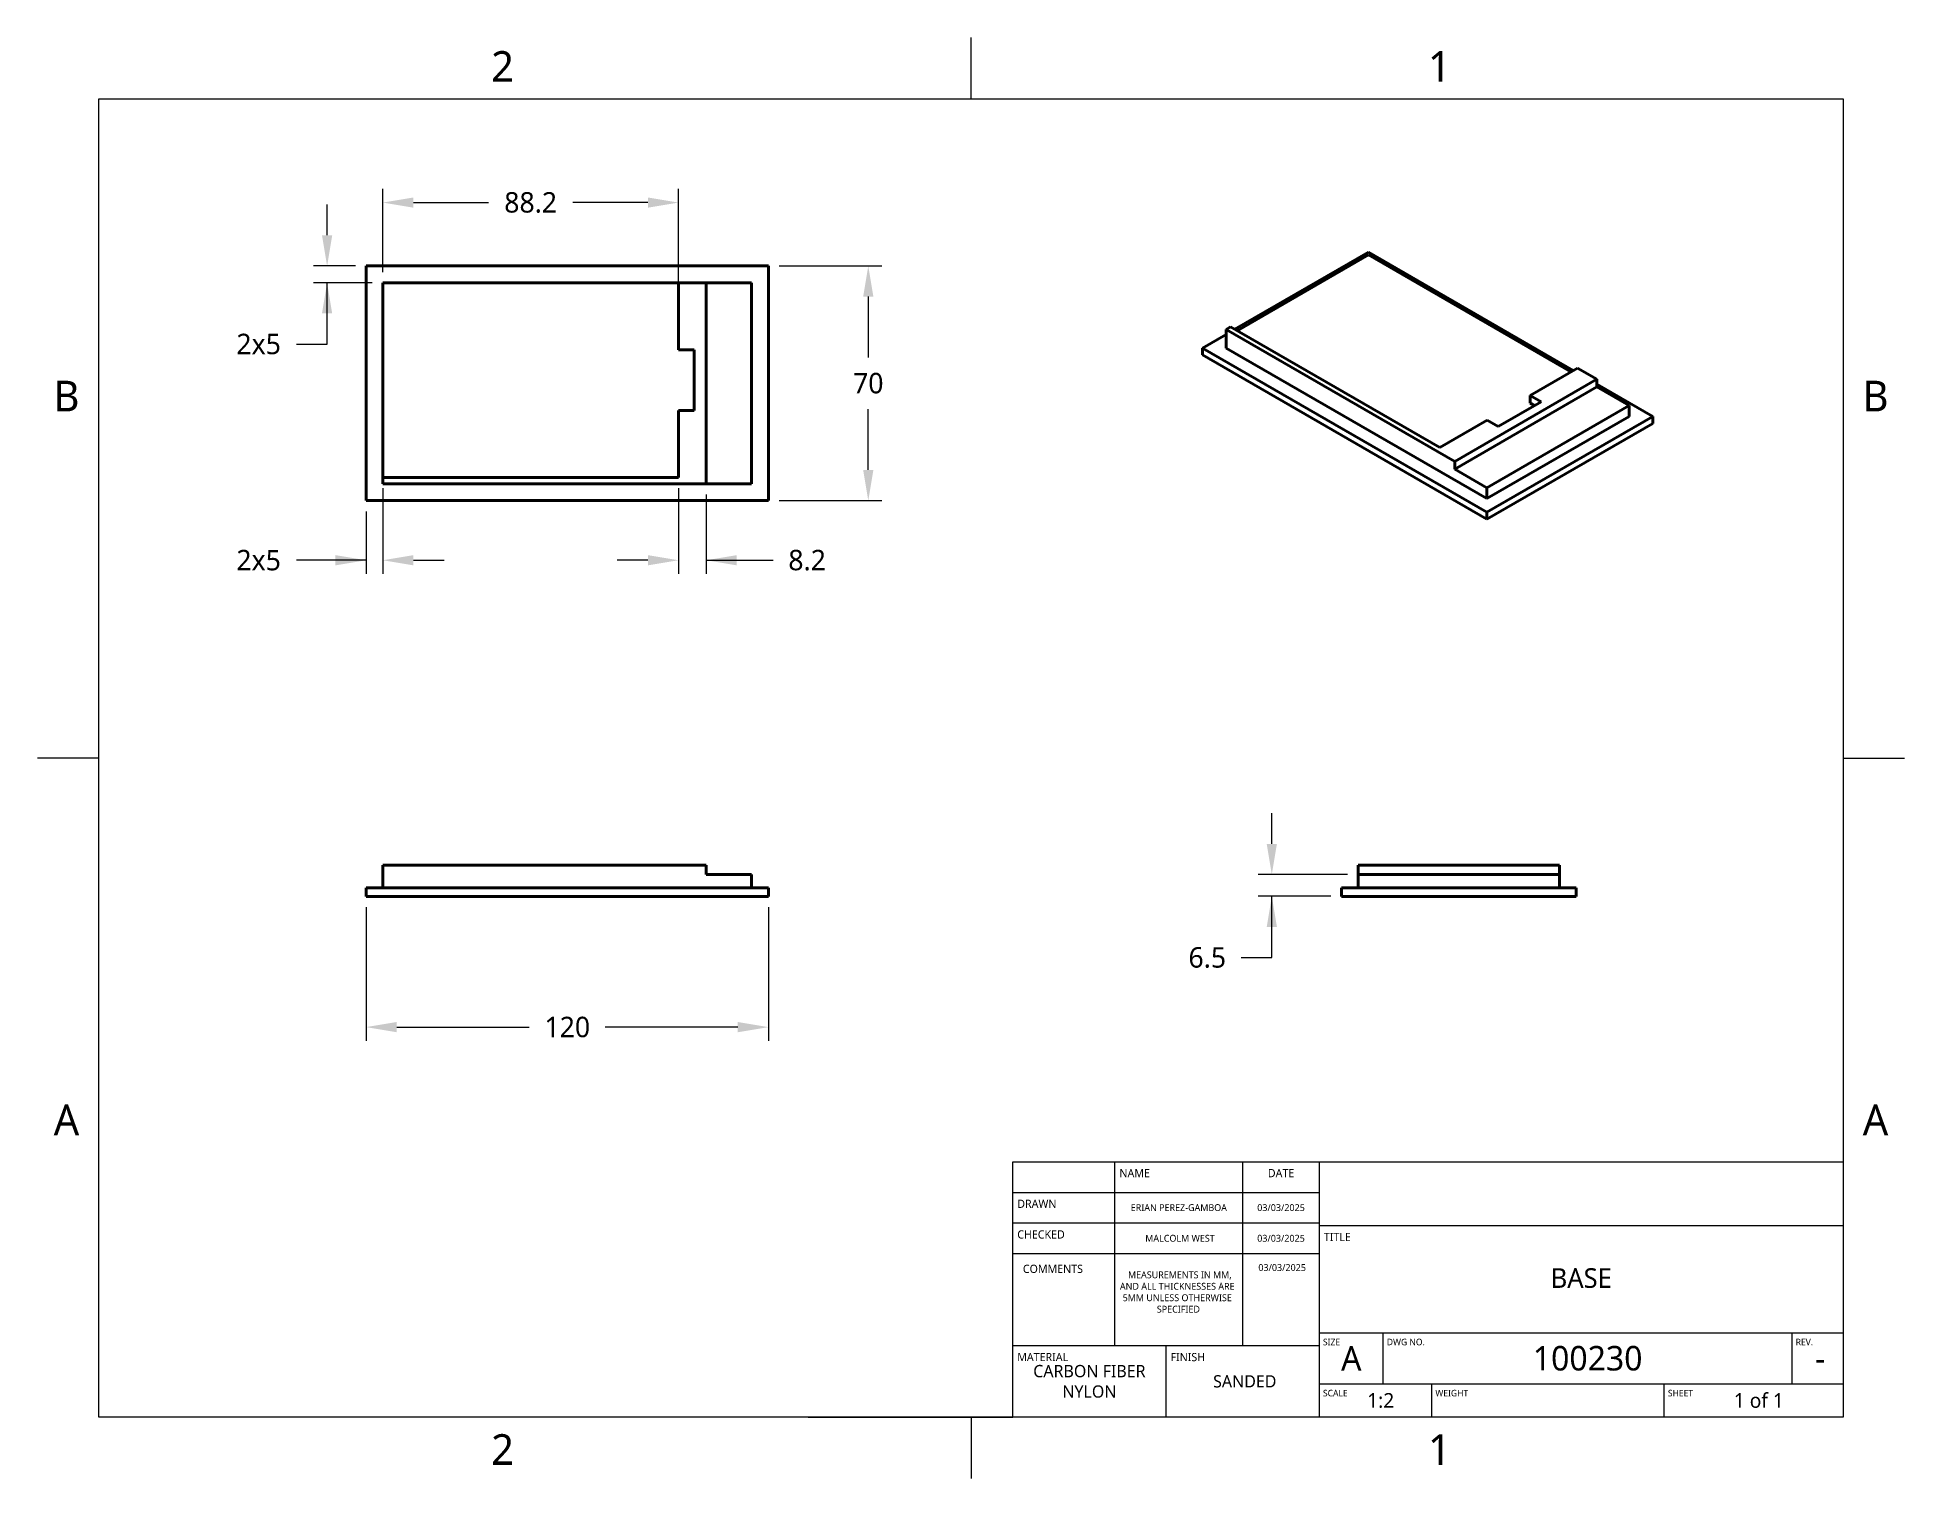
# Model space of a CAD drawing. Header units: inches. Extents: x 0 to 11, y 0 to 8.5.
import ezdxf

# ---------------------------------------------------------------- set-up
doc = ezdxf.new("R2010")
doc.units = ezdxf.units.IN
doc.header["$LTSCALE"] = 0.5
doc.header["$MEASUREMENT"] = 0
doc.header["$PDMODE"] = 33
doc.header["$PDSIZE"] = 0.03937
for name, color, linetype, lineweight in [('ANNOTATION_TEXT', 7, 'Continuous', 25), ('BORDER_FRAME', 7, 'Continuous', 15), ('BORDER_ZONES', 7, 'Continuous', 15), ('TITLE_BLOCK', 7, 'Continuous', 15), ('Visible', 7, 'Continuous', 40)]:
    doc.layers.add(name, color=color, linetype=linetype, lineweight=lineweight)
doc.styles.add('Onshape-Custom-Style-Note_100002C7', font='')
doc.styles.add('Onshape-Custom-Style-Note_1000031B', font='')
doc.styles.add('Onshape-Standard', font='NotoSans-Regular.ttf')
doc.styles.add('Onshape-Standard-Dimension', font='')
doc.styles.add('Onshape-Standard-Fields', font='')
doc.styles.get('Onshape-Custom-Style-Note_100002C7').set_extended_font_data('Noto Sans')
doc.styles.get('Onshape-Custom-Style-Note_1000031B').set_extended_font_data('Noto Sans')
doc.styles.get('Onshape-Standard-Dimension').set_extended_font_data('Noto Sans')
doc.styles.get('Onshape-Standard-Fields').set_extended_font_data('Noto Sans')
doc.dimstyles.new('Onshape-Standard$0', dxfattribs={"dimtxt": 0.12, "dimasz": 0.18, "dimexe": 0.08, "dimexo": 0.0625, "dimgap": 0.09, "dimtad": 0, "dimtih": 1, "dimtoh": 1, "dimlfac": 25.4, "dimzin": 11, "dimdsep": 46, "dimtxsty": 'Onshape-Standard-Dimension', "dimcen": 0.09, "dimclrd": 7, "dimclre": 7, "dimclrt": 7, "dimadec": 1, "dimazin": 0, "dimtfac": 1, "dimtofl": 0, "dimtmove": 0, "dimatfit": 3, "dimfxl": 0, "dimtolj": 1, "dimtzin": 11, "dimlwd": 13, "dimlwe": 13, "dimarcsym": 0})

# ---------------------------------------------------------------- blocks, each defined once
blk = doc.blocks.new('*D1')
at = {"layer": 'ANNOTATION_TEXT', "color": 7, "lineweight": 13}
for p, q in [((4.392, 7.139), (4.996, 7.139)), ((4.916, 6.959), (4.916, 6.601)), ((4.916, 5.941), (4.916, 6.298)), ((4.392, 5.761), (4.996, 5.761))]:
    blk.add_line(p, q, dxfattribs=at)
at = {"layer": 'ANNOTATION_TEXT', "color": 7}
for points in [[(4.946, 6.959), (4.886, 6.959), (4.916, 7.139)], [(4.886, 5.941), (4.946, 5.941), (4.916, 5.761)]]:
    blk.add_solid(points, dxfattribs=at)
at = {"layer": 'Defpoints', "color": 0}
for p in [(4.33, 7.139), (4.916, 7.139), (4.33, 5.761)]:
    blk.add_point(p, dxfattribs=at)
at = {"layer": 'ANNOTATION_TEXT', "color": 7, "insert": (4.916, 6.45), "char_height": 0.12, "attachment_point": 5, "style": 'Onshape-Standard-Dimension'}
blk.add_mtext('\\A1;70', dxfattribs=at)
blk = doc.blocks.new('*D2')
at = {"layer": 'ANNOTATION_TEXT', "color": 7, "lineweight": 13}
for p, q in [((1.968, 3.375), (1.968, 2.59)), ((4.33, 3.375), (4.33, 2.59)), ((2.148, 2.67), (2.926, 2.67)), ((4.15, 2.67), (3.371, 2.67))]:
    blk.add_line(p, q, dxfattribs=at)
at = {"layer": 'ANNOTATION_TEXT', "color": 7}
for points in [[(2.148, 2.7), (2.148, 2.64), (1.968, 2.67)], [(4.15, 2.64), (4.15, 2.7), (4.33, 2.67)]]:
    blk.add_solid(points, dxfattribs=at)
at = {"layer": 'Defpoints', "color": 0}
for p in [(1.968, 3.438), (4.33, 3.438), (4.33, 2.67)]:
    blk.add_point(p, dxfattribs=at)
at = {"layer": 'ANNOTATION_TEXT', "color": 7, "insert": (3.149, 2.67), "char_height": 0.12, "attachment_point": 5, "style": 'Onshape-Standard-Dimension'}
blk.add_mtext('\\A1;120', dxfattribs=at)
blk = doc.blocks.new('*D3')
at = {"layer": 'ANNOTATION_TEXT', "color": 7, "lineweight": 13}
for p, q in [((7.285, 3.746), (7.285, 3.926)), ((7.73, 3.566), (7.205, 3.566)), ((7.632, 3.438), (7.205, 3.438)), ((7.285, 3.078), (7.285, 3.438)), ((7.105, 3.078), (7.285, 3.078))]:
    blk.add_line(p, q, dxfattribs=at)
at = {"layer": 'ANNOTATION_TEXT', "color": 7}
for points in [[(7.255, 3.746), (7.315, 3.746), (7.285, 3.566)], [(7.315, 3.258), (7.255, 3.258), (7.285, 3.438)]]:
    blk.add_solid(points, dxfattribs=at)
at = {"layer": 'Defpoints', "color": 0}
for p in [(7.793, 3.566), (7.285, 3.438), (7.694, 3.438)]:
    blk.add_point(p, dxfattribs=at)
at = {"layer": 'ANNOTATION_TEXT', "color": 7, "insert": (6.906, 3.078), "char_height": 0.12, "attachment_point": 5, "style": 'Onshape-Standard-Dimension'}
blk.add_mtext('\\A1;6.5', dxfattribs=at)
blk = doc.blocks.new('*D4')
at = {"layer": 'ANNOTATION_TEXT', "color": 7, "lineweight": 13}
for p, q in [((2.066, 5.834), (2.066, 5.331)), ((1.968, 5.698), (1.968, 5.331)), ((1.968, 5.411), (1.559, 5.411)), ((1.788, 5.411), (1.608, 5.411)), ((2.246, 5.411), (2.426, 5.411))]:
    blk.add_line(p, q, dxfattribs=at)
at = {"layer": 'ANNOTATION_TEXT', "color": 7}
for points in [[(1.788, 5.381), (1.788, 5.441), (1.968, 5.411)], [(2.246, 5.441), (2.246, 5.381), (2.066, 5.411)]]:
    blk.add_solid(points, dxfattribs=at)
at = {"layer": 'Defpoints', "color": 0}
for p in [(2.066, 5.897), (1.968, 5.761), (1.968, 5.411)]:
    blk.add_point(p, dxfattribs=at)
at = {"layer": 'ANNOTATION_TEXT', "color": 7, "insert": (1.337, 5.411), "char_height": 0.12, "attachment_point": 5, "style": 'Onshape-Standard-Dimension'}
blk.add_mtext('\\A1;2x5', dxfattribs=at)
blk = doc.blocks.new('*D5')
at = {"layer": 'ANNOTATION_TEXT', "color": 7, "lineweight": 13}
for p, q in [((1.739, 7.319), (1.739, 7.499)), ((1.905, 7.139), (1.659, 7.139)), ((2.004, 7.04), (1.659, 7.04)), ((1.739, 6.68), (1.739, 7.04)), ((1.559, 6.68), (1.739, 6.68))]:
    blk.add_line(p, q, dxfattribs=at)
at = {"layer": 'ANNOTATION_TEXT', "color": 7}
for points in [[(1.709, 7.319), (1.769, 7.319), (1.739, 7.139)], [(1.769, 6.86), (1.709, 6.86), (1.739, 7.04)]]:
    blk.add_solid(points, dxfattribs=at)
at = {"layer": 'Defpoints', "color": 0}
for p in [(1.739, 7.139), (1.968, 7.139), (2.066, 7.04)]:
    blk.add_point(p, dxfattribs=at)
at = {"layer": 'ANNOTATION_TEXT', "color": 7, "insert": (1.337, 6.68), "char_height": 0.12, "attachment_point": 5, "style": 'Onshape-Standard-Dimension'}
blk.add_mtext('\\A1;2x5', dxfattribs=at)
blk = doc.blocks.new('*D13')
at = {"layer": 'ANNOTATION_TEXT', "color": 7, "lineweight": 13}
for p, q in [((2.066, 7.103), (2.066, 7.591)), ((3.802, 6.709), (3.802, 7.591)), ((2.246, 7.511), (2.687, 7.511)), ((3.622, 7.511), (3.181, 7.511))]:
    blk.add_line(p, q, dxfattribs=at)
at = {"layer": 'ANNOTATION_TEXT', "color": 7}
for points in [[(2.246, 7.541), (2.246, 7.481), (2.066, 7.511)], [(3.622, 7.481), (3.622, 7.541), (3.802, 7.511)]]:
    blk.add_solid(points, dxfattribs=at)
at = {"layer": 'Defpoints', "color": 0}
for p in [(2.066, 7.511), (2.066, 7.04), (3.802, 6.647)]:
    blk.add_point(p, dxfattribs=at)
at = {"layer": 'ANNOTATION_TEXT', "color": 7, "insert": (2.934, 7.511), "char_height": 0.12, "attachment_point": 5, "style": 'Onshape-Standard-Dimension'}
blk.add_mtext('\\A1;88.2', dxfattribs=at)
blk = doc.blocks.new('*D14')
at = {"layer": 'ANNOTATION_TEXT', "color": 7, "lineweight": 13}
for p, q in [((3.802, 5.834), (3.802, 5.331)), ((3.964, 5.797), (3.964, 5.331)), ((3.622, 5.411), (3.442, 5.411)), ((3.964, 5.411), (4.358, 5.411)), ((4.144, 5.411), (4.324, 5.411))]:
    blk.add_line(p, q, dxfattribs=at)
at = {"layer": 'ANNOTATION_TEXT', "color": 7}
for points in [[(3.622, 5.381), (3.622, 5.441), (3.802, 5.411)], [(4.144, 5.441), (4.144, 5.381), (3.964, 5.411)]]:
    blk.add_solid(points, dxfattribs=at)
at = {"layer": 'Defpoints', "color": 0}
for p in [(3.802, 5.897), (3.964, 5.859), (3.964, 5.411)]:
    blk.add_point(p, dxfattribs=at)
at = {"layer": 'ANNOTATION_TEXT', "color": 7, "insert": (4.557, 5.411), "char_height": 0.12, "attachment_point": 5, "style": 'Onshape-Standard-Dimension'}
blk.add_mtext('\\A1;8.2', dxfattribs=at)

msp = doc.modelspace()

# ---------------------------------------------------------------- linework, layer by layer
at = {"layer": 'BORDER_FRAME'}
for p, q in [((0.399, 0.38), (0.399, 8.12)), ((0.399, 8.12), (10.639, 8.12)), ((10.639, 8.12), (10.639, 0.38)), ((10.639, 0.38), (0.399, 0.38))]:
    msp.add_line(p, q, dxfattribs=at)
at = {"layer": 'BORDER_ZONES'}
for p, q in [((5.519, 8.12), (5.519, 8.481)), ((0.399, 4.25), (0.038, 4.25)), ((10.639, 4.25), (11, 4.25)), ((5.519, 0.38), (5.519, 0.019))]:
    msp.add_line(p, q, dxfattribs=at)
at = {"layer": 'TITLE_BLOCK'}
for p, q in [((5.764, 0.38), (5.764, 1.88)), ((5.764, 1.88), (7.564, 1.88)), ((6.364, 0.8), (6.364, 1.88)), ((7.114, 0.8), (7.114, 1.88)), ((7.564, 0.38), (7.564, 1.88)), ((7.564, 1.88), (10.639, 1.88)), ((5.764, 1.7), (7.564, 1.7)), ((5.764, 1.52), (7.564, 1.52)), ((7.564, 1.505), (10.639, 1.505)), ((5.764, 1.34), (7.564, 1.34)), ((5.764, 0.8), (7.564, 0.8)), ((6.664, 0.38), (6.664, 0.8)), ((7.564, 0.875), (10.639, 0.875)), ((7.939, 0.575), (7.939, 0.875)), ((10.339, 0.575), (10.339, 0.875)), ((7.564, 0.575), (10.639, 0.575)), ((8.224, 0.38), (8.224, 0.575)), ((9.589, 0.38), (9.589, 0.575)), ((4.564, 0.38), (5.764, 0.38))]:
    msp.add_line(p, q, dxfattribs=at)
at = {"layer": 'Visible'}
for p, q in [((1.96762, 7.13882), (4.32982, 7.13882)), ((1.96762, 5.76087), (1.96762, 7.13882)), ((4.32982, 5.76087), (4.32982, 7.13882)), ((7.068, 6.76682), (7.85169, 7.21928)), ((7.08192, 6.75879), (7.85169, 7.20321)), ((7.85169, 7.21928), (9.05443, 6.52488)), ((7.85169, 7.20321), (9.04051, 6.51684)), ((2.06605, 7.04039), (3.80241, 7.04039)), ((2.06605, 5.89667), (2.06605, 7.04039)), ((3.80241, 7.04039), (3.80241, 6.64669)), ((3.80241, 7.04039), (3.96394, 7.04039)), ((3.96394, 5.85929), (3.96394, 7.04039)), ((3.96394, 7.04039), (4.2314, 7.04039)), ((4.2314, 5.85929), (4.2314, 7.04039)), ((6.87733, 6.65674), (7.01652, 6.7371)), ((7.01652, 6.76603), (7.04295, 6.78129)), ((7.01652, 6.76603), (7.01652, 6.65674)), ((7.01652, 6.76603), (8.35853, 5.99122)), ((8.27074, 6.07242), (7.04295, 6.78129)), ((3.89328, 6.64669), (3.80241, 6.64669)), ((3.89328, 6.29037), (3.89328, 6.64669)), ((6.87733, 6.65674), (8.54766, 5.69237)), ((6.87733, 6.65674), (6.87733, 6.61655)), ((6.87733, 6.61655), (8.54766, 5.65219)), ((7.01652, 6.65674), (8.54766, 5.77273)), ((8.35853, 5.99122), (9.1937, 6.4734)), ((9.07948, 6.53935), (8.80109, 6.37862)), ((9.07948, 6.53935), (9.1937, 6.4734)), ((9.1937, 6.4734), (9.1937, 6.4284)), ((8.35853, 5.94621), (9.1937, 6.4284)), ((8.86535, 6.34152), (8.80109, 6.37862)), ((8.80109, 6.37862), (8.80109, 6.33361)), ((9.1937, 6.44447), (9.52202, 6.25492)), ((9.1937, 6.4284), (9.38282, 6.31921)), ((3.80241, 5.89667), (3.80241, 6.29037)), ((3.89328, 6.29037), (3.80241, 6.29037)), ((8.54766, 5.83702), (9.38282, 6.31921)), ((8.54766, 5.77273), (9.38282, 6.25492)), ((8.54766, 5.69237), (9.52202, 6.25492)), ((8.61339, 6.19605), (8.86535, 6.34152)), ((8.82637, 6.31902), (8.80109, 6.33361)), ((9.38282, 6.31921), (9.38282, 6.25492)), ((9.52202, 6.25492), (9.52202, 6.21473)), ((8.27074, 6.07242), (8.54913, 6.23315)), ((8.54766, 5.65219), (9.52202, 6.21473)), ((8.61339, 6.19605), (8.54913, 6.23315)), ((8.35853, 5.99122), (8.35853, 5.94621)), ((8.35853, 5.94621), (8.54766, 5.83702)), ((2.06605, 5.85929), (2.06605, 5.89667)), ((3.80241, 5.89667), (2.06605, 5.89667)), ((2.06605, 5.85929), (3.96394, 5.85929)), ((3.96394, 5.85929), (4.2314, 5.85929)), ((8.54766, 5.83702), (8.54766, 5.77273)), ((1.96762, 5.76087), (4.32982, 5.76087)), ((8.54766, 5.69237), (8.54766, 5.65219)), ((2.06605, 3.62086), (2.06605, 3.487)), ((2.06605, 3.62086), (3.96394, 3.62086)), ((3.96394, 3.62086), (3.96394, 3.56574)), ((7.79253, 3.62086), (7.79253, 3.56574)), ((7.79253, 3.62086), (8.97364, 3.62086)), ((8.97364, 3.62086), (8.97364, 3.56574)), ((3.96394, 3.56574), (4.2314, 3.56574)), ((4.2314, 3.56574), (4.2314, 3.487)), ((7.79253, 3.56574), (8.97364, 3.56574)), ((7.79253, 3.56574), (7.79253, 3.487)), ((8.97364, 3.56574), (8.97364, 3.487)), ((1.96762, 3.487), (4.32982, 3.487)), ((1.96762, 3.487), (1.96762, 3.43779)), ((1.96762, 3.43779), (4.32982, 3.43779)), ((4.32982, 3.487), (4.32982, 3.43779)), ((7.69411, 3.487), (7.69411, 3.43779)), ((7.69411, 3.487), (9.07206, 3.487)), ((7.69411, 3.43779), (9.07206, 3.43779)), ((9.07206, 3.487), (9.07206, 3.43779))]:
    msp.add_line(p, q, dxfattribs=at)

# ---------------------------------------------------------------- texts
at = {"layer": 'BORDER_ZONES', "char_height": 0.18, "attachment_point": 5, "style": 'Onshape-Standard'}
for s, insert in [('2', (2.769, 8.31)), ('1', (8.269, 8.31)), ('B', (0.209, 6.375)), ('B', (10.829, 6.375)), ('A', (0.209, 2.125)), ('A', (10.829, 2.125)), ('2', (2.769, 0.19)), ('1', (8.269, 0.19))]:
    msp.add_mtext(s, dxfattribs=dict(at, insert=insert))
at = {"layer": 'TITLE_BLOCK'}
for s, insert, char_height, width, attachment_point, style in [('NAME', (6.3904, 1.8368), 0.048, 0.735, 1, 'Onshape-Standard'), ('DATE', (7.339, 1.8368), 0.048, 0.441, 2, 'Onshape-Standard'), ('DRAWN', (5.7904, 1.6568), 0.048, 0.588, 1, 'Onshape-Standard'), ('ERIAN PEREZ-GAMBOA', (6.739, 1.61), 0.04032, 0.75, 5, 'Onshape-Standard-Fields'), ('03/03/2025', (7.339, 1.61), 0.04032, 0.45, 5, 'Onshape-Standard-Fields'), ('CHECKED', (5.7904, 1.4768), 0.048, 0.588, 1, 'Onshape-Standard'), (' MALCOLM WEST', (6.739, 1.43), 0.04032, 0.75, 5, 'Onshape-Standard-Fields'), ('03/03/2025 ', (7.339, 1.43), 0.04032, 0.45, 5, 'Onshape-Standard-Fields'), ('TITLE', (7.5904, 1.4618), 0.048, 0.3675, 1, 'Onshape-Standard'), ('COMMENTS ', (5.99987, 1.2506), 0.048, 0.6, 5, 'Onshape-Custom-Style-Note_100002C7'), ('{\\fNoto Sans|b0|i0|c0|p0;\\W8.18264;   }\\P{\\fNoto Sans|b0|i0|c0|p0;\\W2.20019; }MEASUREMENTS IN MM, {\\fNoto Sans|b0|i0|c0|p0;\\W2.20019; }AND ALL THICKNESSES ARE {\\fNoto Sans|b0|i0|c0|p0;\\W2.20019; }5MM UNLESS OTHERWISE {\\fNoto Sans|b0|i0|c0|p0;\\W2.20019; }SPECIFIED', (6.73661, 1.14813), 0.04032, 0.75, 5, 'Onshape-Custom-Style-Note_1000031B'), ('03/03/2025 ', (7.34549, 1.25814), 0.04032, 0.45, 5, 'Onshape-Standard-Fields'), ('BASE', (9.1015, 1.196), 0.1152, 2.775, 5, 'Onshape-Standard-Fields'), ('SIZE', (7.58512, 0.84044), 0.0384, 0.3675, 1, 'Onshape-Standard'), ('A', (7.7515, 0.725), 0.144, 0.375, 5, 'Onshape-Standard-Fields'), ('DWG NO.', (7.96012, 0.84044), 0.0384, 2.352, 1, 'Onshape-Standard'), ('100230', (9.139, 0.725), 0.144, 2.4, 5, 'Onshape-Standard-Fields'), ('REV.', (10.36012, 0.84044), 0.0384, 0.294, 1, 'Onshape-Standard'), ('MATERIAL', (5.7904, 0.7568), 0.048, 0.882, 1, 'Onshape-Standard'), ('CARBON FIBER NYLON ', (6.214, 0.59), 0.072, 0.9, 5, 'Onshape-Standard-Fields'), ('FINISH', (6.6904, 0.7568), 0.048, 0.882, 1, 'Onshape-Standard'), ('-', (10.504, 0.725), 0.144, 0.27, 5, 'Onshape-Standard-Fields'), (' SANDED', (7.114, 0.59), 0.072, 0.9, 5, 'Onshape-Standard-Fields'), ('SCALE', (7.58512, 0.54044), 0.0384, 0.6468, 1, 'Onshape-Standard'), ('1:2', (7.924, 0.4775), 0.0864, 0.6, 5, 'Onshape-Standard-Fields'), ('WEIGHT', (8.24512, 0.54044), 0.0384, 1.3377, 1, 'Onshape-Standard'), ('SHEET', (9.61012, 0.54044), 0.0384, 1.029, 1, 'Onshape-Standard'), ('1 of 1', (10.144, 0.4775), 0.0864, 0.99, 5, 'Onshape-Standard-Fields')]:
    msp.add_mtext(s, dxfattribs=dict(at, insert=insert, char_height=char_height, width=width, attachment_point=attachment_point, style=style))

# ---------------------------------------------------------------- dimensions: what is measured, and where the dimension line sits
at = {"layer": 'ANNOTATION_TEXT'}
for base, p1, p2, text, picture, middle in [((2.06605, 7.51101), (3.80241, 6.64669, 0.09154), (2.06605, 7.04039, 0.03642), '88.2', '*D13', (2.93423, 7.51101)), ((3.96394, 5.41109), (3.80241, 5.89667, 0.09154), (3.96394, 5.85929, 0.09154), '8.2', '*D14', (4.55732, 5.41109))]:
    dim = msp.add_linear_dim(base=base, p1=p1, p2=p2, text=text, dimstyle='Onshape-Standard$0', override={"dimlfac": 50.8, "dimpost": ''}, dxfattribs=at)
    dim.commit()
    dim.dimension.update_dxf_attribs({"geometry": picture, "text_midpoint": middle, "dimtype": 160})
for base, p1, p2, angle, override, picture, middle, dimtype in [((1.7387, 7.13882), (2.06605, 7.04039, 0.03642), (1.96762, 7.13882, -0.04232), 90, {"dimlfac": 50.8, "dimpost": '2x<>'}, '*D5', (1.33746, 6.68039), 160), ((7.28465, 3.43779), (7.79253, 3.56574, 1.16719), (7.69411, 3.43779, 1.26562), 90, {"dimlfac": 50.8, "dimpost": ''}, '*D3', (6.90626, 3.07779), 160), ((4.32982, 2.66994), (1.96762, 3.43779, 0.04921), (4.32982, 3.43779, 0.04921), 0, {"dimlfac": 50.8, "dimpost": ''}, '*D2', (3.14872, 2.66994), 161)]:
    dim = msp.add_linear_dim(base=base, p1=p1, p2=p2, angle=angle, dimstyle='Onshape-Standard$0', override=override, dxfattribs=at)
    dim.commit()
    dim.dimension.update_dxf_attribs({"geometry": picture, "text_midpoint": middle, "dimtype": dimtype})
dim = msp.add_aligned_dim(p1=(4.32982, 5.76087, -0.04232), p2=(4.32982, 7.13882, -0.04232), distance=-0.58624, dimstyle='Onshape-Standard$0', override={"dimlfac": 50.8, "dimpost": '', "dimtol": 0, "dimlim": 0}, dxfattribs=at)
dim.commit()
dim.dimension.update_dxf_attribs({"geometry": '*D1', "text_midpoint": (4.91607, 6.44984)})
dim = msp.add_linear_dim(base=(1.96762, 5.41109), p1=(2.06605, 5.89667, 0.03642), p2=(1.96762, 5.76087, -0.04232), dimstyle='Onshape-Standard$0', override={"dimlfac": 50.8, "dimpost": '2x<>'}, dxfattribs=at)
dim.commit()
dim.dimension.update_dxf_attribs({"geometry": '*D4', "text_midpoint": (1.33746, 5.41109), "dimtype": 160})

doc.saveas('drawing.dxf')
